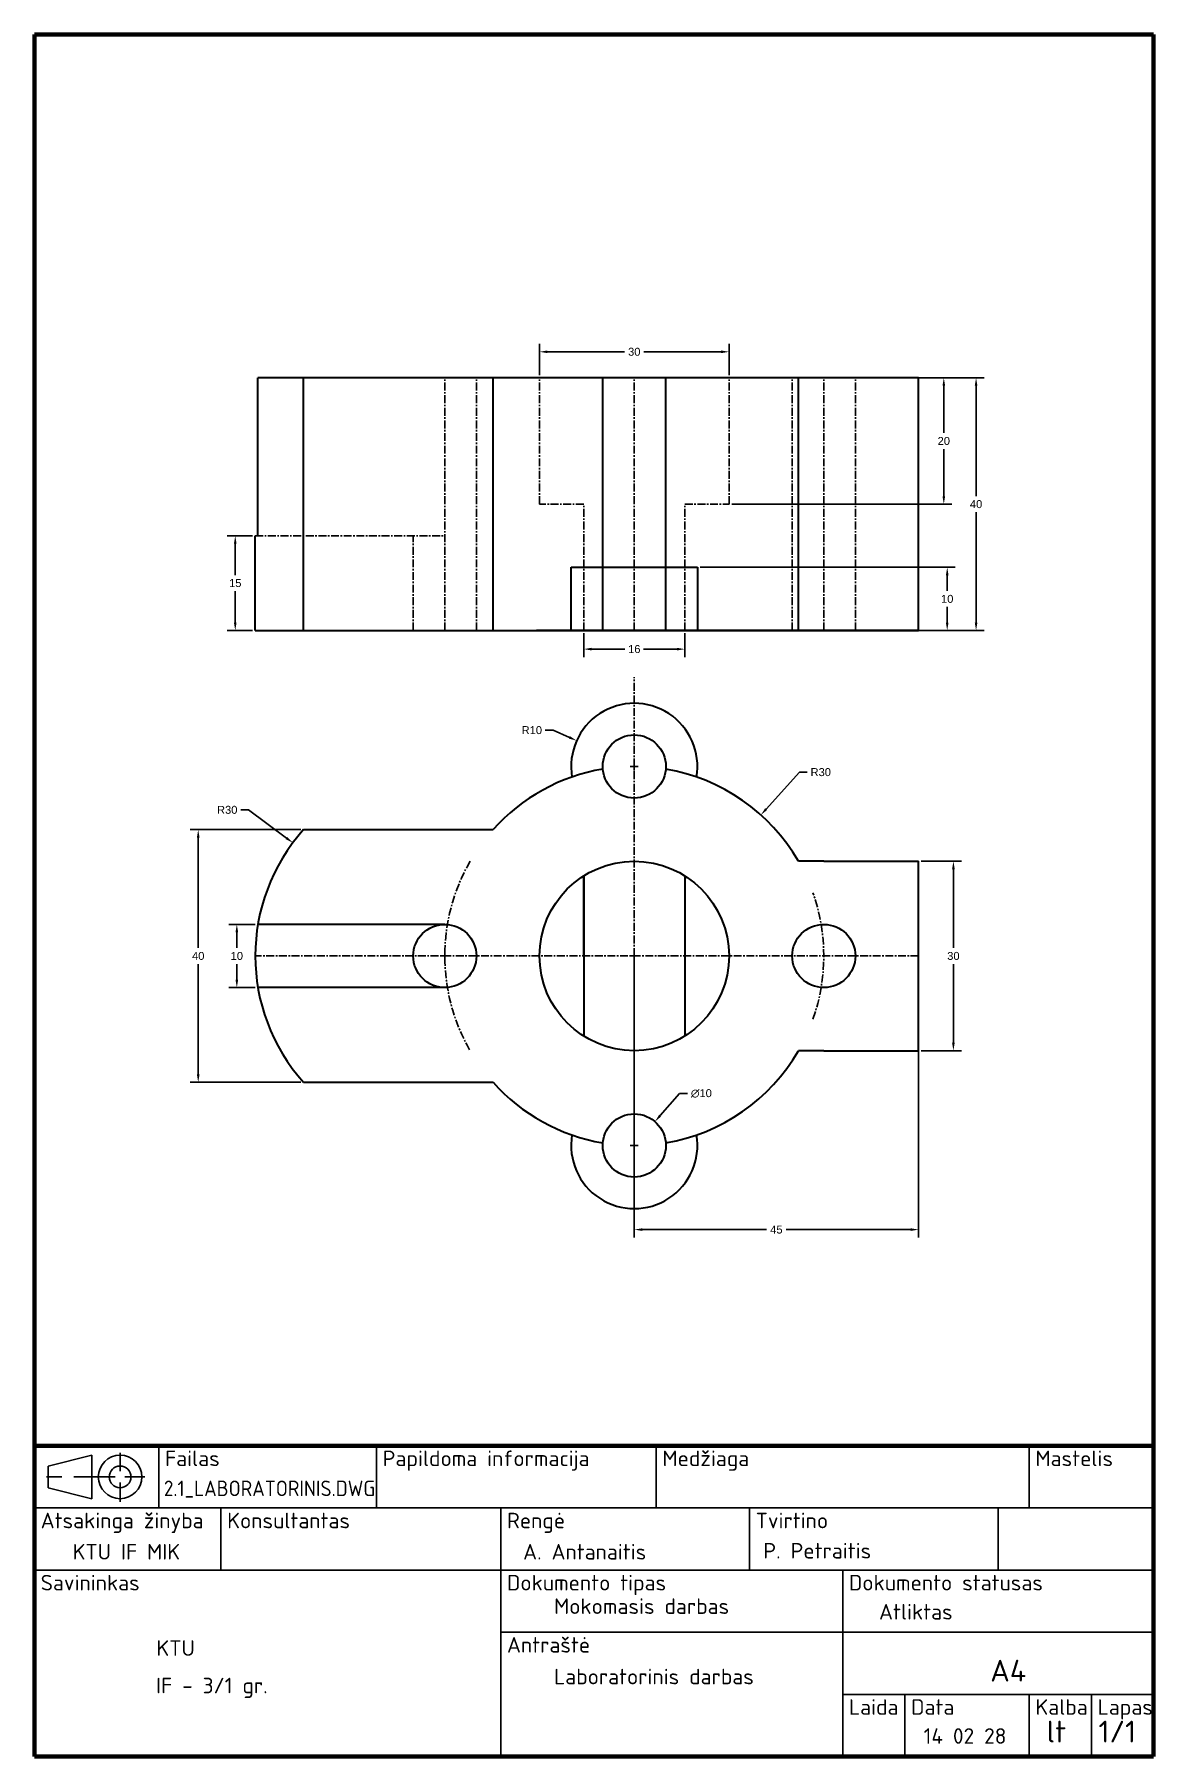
# Model space of a CAD drawing. Header units: inches. Extents: x 1171 to 1348, y 912 to 1184.
import ezdxf

# ---------------------------------------------------------------- set-up
doc = ezdxf.new("R2010")
doc.units = ezdxf.units.IN
doc.header["$MEASUREMENT"] = 0
doc.linetypes.add('CENTER', pattern=[2, 1.25, -0.25, 0.25, -0.25])
for name, color, linetype in [('Asines', 3, 'CENTER'), ('Lenteles_tekstas', 250, 'Continuous'), ('Matmenys', 5, 'Continuous')]:
    doc.layers.add(name, color=color, linetype=linetype)
doc.layers.add('Lenteles_blokas', color=250, linetype='Continuous', lineweight=70)
doc.layers.add('Pagrindines', color=7, linetype='Continuous', lineweight=30)
doc.styles.add('ACISOTS', font='isocpeur.ttf')
doc.styles.add('LTISOTS', font='isocpeur.ttf')
doc.styles.get("Standard").update_dxf_attribs({"font": 'arial.ttf'})
doc.dimstyles.get("Standard").update_dxf_attribs({"dimtxt": 0.18, "dimasz": 0.18, "dimexe": 0.18, "dimexo": 0.0625, "dimgap": 0.09, "dimtad": 0, "dimtih": 1, "dimtoh": 1, "dimdec": 4, "dimzin": 0, "dimdsep": 46, "dimtxsty": 'Standard', "dimcen": 0.09, "dimadec": 0, "dimazin": 0, "dimtfac": 1, "dimtdec": 4, "dimtofl": 0, "dimtmove": 0, "dimatfit": 3, "dimfxl": 1, "dimtolj": 1, "dimtzin": 0, "dimarcsym": 0})

# ---------------------------------------------------------------- blocks, each defined once
blk = doc.blocks.new('*D2')
at = {"layer": 'Defpoints', "color": 0, "transparency": 16777216}
for p in [(1276.28, 1099.92), (1276.28, 1089.92), (1315.82, 1089.92)]:
    blk.add_point(p, dxfattribs=at)
at = {"layer": 'Matmenys', "color": 0, "lineweight": -2, "transparency": 16777216}
for p, q in [((1276.72, 1099.92), (1317.08, 1099.92)), ((1315.82, 1098.66), (1315.82, 1096.2)), ((1315.82, 1091.18), (1315.82, 1093.65)), ((1276.72, 1089.92), (1317.08, 1089.92))]:
    blk.add_line(p, q, dxfattribs=at)
at = {"layer": 'Matmenys', "color": 0, "transparency": 16777216}
for points in [[(1315.61, 1098.66), (1316.03, 1098.66), (1315.82, 1099.92)], [(1315.61, 1091.18), (1316.03, 1091.18), (1315.82, 1089.92)]]:
    blk.add_solid(points, dxfattribs=at)
at = {"layer": 'Matmenys', "color": 0, "transparency": 16777216, "insert": (1315.82, 1094.92), "char_height": 1.26, "attachment_point": 5}
blk.add_mtext('\\A1;10', dxfattribs=at)
blk = doc.blocks.new('*D3')
at = {"layer": 'Defpoints', "color": 0, "transparency": 16777216}
for p in [(1281.28, 1129.92), (1315.28, 1129.92), (1281.28, 1109.92)]:
    blk.add_point(p, dxfattribs=at)
at = {"layer": 'Matmenys', "color": 0, "lineweight": -2, "transparency": 16777216}
for p, q in [((1281.72, 1129.92), (1316.54, 1129.92)), ((1315.28, 1128.66), (1315.28, 1121.2)), ((1315.28, 1111.18), (1315.28, 1118.65)), ((1281.72, 1109.92), (1316.54, 1109.92))]:
    blk.add_line(p, q, dxfattribs=at)
at = {"layer": 'Matmenys', "color": 0, "transparency": 16777216}
for points in [[(1315.07, 1128.66), (1315.49, 1128.66), (1315.28, 1129.92)], [(1315.07, 1111.18), (1315.49, 1111.18), (1315.28, 1109.92)]]:
    blk.add_solid(points, dxfattribs=at)
at = {"layer": 'Matmenys', "color": 0, "transparency": 16777216, "insert": (1315.28, 1119.92), "char_height": 1.26, "attachment_point": 5}
blk.add_mtext('\\A1;20', dxfattribs=at)
blk = doc.blocks.new('*D4')
at = {"layer": 'Defpoints', "color": 0, "transparency": 16777216}
for p in [(1311.28, 1129.92), (1311.28, 1089.92), (1320.39, 1089.92)]:
    blk.add_point(p, dxfattribs=at)
at = {"layer": 'Matmenys', "color": 0, "lineweight": -2, "transparency": 16777216}
for p, q in [((1311.72, 1129.92), (1321.65, 1129.92)), ((1320.39, 1128.66), (1320.39, 1111.2)), ((1320.39, 1091.18), (1320.39, 1108.65)), ((1311.72, 1089.92), (1321.65, 1089.92))]:
    blk.add_line(p, q, dxfattribs=at)
at = {"layer": 'Matmenys', "color": 0, "transparency": 16777216}
for points in [[(1320.18, 1128.66), (1320.6, 1128.66), (1320.39, 1129.92)], [(1320.18, 1091.18), (1320.6, 1091.18), (1320.39, 1089.92)]]:
    blk.add_solid(points, dxfattribs=at)
at = {"layer": 'Matmenys', "color": 0, "transparency": 16777216, "insert": (1320.39, 1109.92), "char_height": 1.26, "attachment_point": 5}
blk.add_mtext('\\A1;40', dxfattribs=at)
blk = doc.blocks.new('*D6')
at = {"layer": 'Defpoints', "color": 0, "transparency": 16777216}
for p in [(1269.56, 1012.17), (1263.01, 1004.61)]:
    blk.add_point(p, dxfattribs=at)
at = {"layer": 'Matmenys', "color": 0, "lineweight": -2, "transparency": 16777216}
for p, q in [((1273.42, 1016.63), (1270.38, 1013.12)), ((1274.68, 1016.63), (1273.42, 1016.63)), ((1266.28, 1007.76), (1266.28, 1009.02)), ((1265.65, 1008.39), (1266.91, 1008.39))]:
    blk.add_line(p, q, dxfattribs=at)
at = {"layer": 'Matmenys', "color": 0, "transparency": 16777216}
blk.add_solid([(1270.22, 1013.26), (1270.54, 1012.98), (1269.56, 1012.17)], dxfattribs=at)
at = {"layer": 'Matmenys', "color": 0, "transparency": 16777216, "insert": (1276.9, 1016.63), "char_height": 1.26, "attachment_point": 5}
blk.add_mtext('\\A1;∅10', dxfattribs=at)
blk = doc.blocks.new('*D7')
at = {"layer": 'Defpoints', "color": 0, "transparency": 16777216}
for p in [(1257.16, 1072.48), (1266.28, 1068.39)]:
    blk.add_point(p, dxfattribs=at)
at = {"layer": 'Matmenys', "color": 0, "lineweight": -2, "transparency": 16777216}
for p, q in [((1252.19, 1074.14), (1253.45, 1074.14)), ((1253.45, 1074.14), (1256.01, 1072.99)), ((1266.28, 1067.76), (1266.28, 1069.02)), ((1265.65, 1068.39), (1266.91, 1068.39))]:
    blk.add_line(p, q, dxfattribs=at)
at = {"layer": 'Matmenys', "color": 0, "transparency": 16777216}
blk.add_solid([(1256.1, 1073.19), (1255.92, 1072.8), (1257.16, 1072.48)], dxfattribs=at)
at = {"layer": 'Matmenys', "color": 0, "transparency": 16777216, "insert": (1250.06, 1074.14), "char_height": 1.26, "attachment_point": 5}
blk.add_mtext('\\A1;R10', dxfattribs=at)
blk = doc.blocks.new('*D9')
at = {"layer": 'Defpoints', "color": 0, "transparency": 16777216}
for p in [(1206.7, 1043.39), (1203.36, 1033.39), (1206.7, 1033.39)]:
    blk.add_point(p, dxfattribs=at)
at = {"layer": 'Matmenys', "color": 0, "lineweight": -2, "transparency": 16777216}
for p, q in [((1206.27, 1043.39), (1202.1, 1043.39)), ((1203.36, 1042.13), (1203.36, 1039.66)), ((1203.36, 1034.65), (1203.36, 1037.11)), ((1206.27, 1033.39), (1202.1, 1033.39))]:
    blk.add_line(p, q, dxfattribs=at)
at = {"layer": 'Matmenys', "color": 0, "transparency": 16777216}
for points in [[(1203.15, 1042.13), (1203.57, 1042.13), (1203.36, 1043.39)], [(1203.15, 1034.65), (1203.57, 1034.65), (1203.36, 1033.39)]]:
    blk.add_solid(points, dxfattribs=at)
at = {"layer": 'Matmenys', "color": 0, "transparency": 16777216, "insert": (1203.36, 1038.39), "char_height": 1.26, "attachment_point": 5}
blk.add_mtext('\\A1;10', dxfattribs=at)
blk = doc.blocks.new('*D10')
at = {"layer": 'Defpoints', "color": 0, "transparency": 16777216}
for p in [(1197.25, 1058.39), (1213.92, 1058.39), (1213.92, 1018.39)]:
    blk.add_point(p, dxfattribs=at)
at = {"layer": 'Matmenys', "color": 0, "lineweight": -2, "transparency": 16777216}
for p, q in [((1213.49, 1058.39), (1195.99, 1058.39)), ((1197.25, 1057.13), (1197.25, 1039.66)), ((1197.25, 1019.65), (1197.25, 1037.11)), ((1213.49, 1018.39), (1195.99, 1018.39))]:
    blk.add_line(p, q, dxfattribs=at)
at = {"layer": 'Matmenys', "color": 0, "transparency": 16777216}
for points in [[(1197.04, 1057.13), (1197.46, 1057.13), (1197.25, 1058.39)], [(1197.04, 1019.65), (1197.46, 1019.65), (1197.25, 1018.39)]]:
    blk.add_solid(points, dxfattribs=at)
at = {"layer": 'Matmenys', "color": 0, "transparency": 16777216, "insert": (1197.25, 1038.39), "char_height": 1.26, "attachment_point": 5}
blk.add_mtext('\\A1;40', dxfattribs=at)
blk = doc.blocks.new('*D11')
at = {"layer": 'Defpoints', "color": 0, "transparency": 16777216}
for p in [(1212.23, 1056.31), (1236.28, 1038.39)]:
    blk.add_point(p, dxfattribs=at)
at = {"layer": 'Matmenys', "color": 0, "lineweight": -2, "transparency": 16777216}
for p, q in [((1203.97, 1061.52), (1205.23, 1061.52)), ((1205.23, 1061.52), (1211.22, 1057.06)), ((1236.28, 1037.76), (1236.28, 1039.02)), ((1235.65, 1038.39), (1236.91, 1038.39))]:
    blk.add_line(p, q, dxfattribs=at)
at = {"layer": 'Matmenys', "color": 0, "transparency": 16777216}
blk.add_solid([(1211.34, 1057.23), (1211.09, 1056.89), (1212.23, 1056.31)], dxfattribs=at)
at = {"layer": 'Matmenys', "color": 0, "transparency": 16777216, "insert": (1201.84, 1061.52), "char_height": 1.26, "attachment_point": 5}
blk.add_mtext('\\A1;R30', dxfattribs=at)
blk = doc.blocks.new('*D12')
at = {"layer": 'Defpoints', "color": 0, "transparency": 16777216}
for p in [(1311.28, 1053.39), (1311.28, 1023.39), (1316.8, 1023.39)]:
    blk.add_point(p, dxfattribs=at)
at = {"layer": 'Matmenys', "color": 0, "lineweight": -2, "transparency": 16777216}
for p, q in [((1311.72, 1053.39), (1318.06, 1053.39)), ((1316.8, 1052.13), (1316.8, 1039.66)), ((1316.8, 1024.65), (1316.8, 1037.11)), ((1311.72, 1023.39), (1318.06, 1023.39))]:
    blk.add_line(p, q, dxfattribs=at)
at = {"layer": 'Matmenys', "color": 0, "transparency": 16777216}
for points in [[(1316.59, 1052.13), (1317.01, 1052.13), (1316.8, 1053.39)], [(1316.59, 1024.65), (1317.01, 1024.65), (1316.8, 1023.39)]]:
    blk.add_solid(points, dxfattribs=at)
at = {"layer": 'Matmenys', "color": 0, "transparency": 16777216, "insert": (1316.8, 1038.39), "char_height": 1.26, "attachment_point": 5}
blk.add_mtext('\\A1;30', dxfattribs=at)
blk = doc.blocks.new('*D14')
at = {"layer": 'Defpoints', "color": 0, "transparency": 16777216}
for p in [(1266.28, 1038.39), (1311.28, 1038.39), (1311.28, 995.07)]:
    blk.add_point(p, dxfattribs=at)
at = {"layer": 'Matmenys', "color": 0, "lineweight": -2, "transparency": 16777216}
for p, q in [((1266.28, 1037.95), (1266.28, 993.81)), ((1311.28, 1037.95), (1311.28, 993.81)), ((1267.54, 995.07), (1287.22, 995.07)), ((1310.02, 995.07), (1290.35, 995.07))]:
    blk.add_line(p, q, dxfattribs=at)
at = {"layer": 'Matmenys', "color": 0, "transparency": 16777216}
for points in [[(1267.54, 995.28), (1267.54, 994.86), (1266.28, 995.07)], [(1310.02, 995.28), (1310.02, 994.86), (1311.28, 995.07)]]:
    blk.add_solid(points, dxfattribs=at)
at = {"layer": 'Matmenys', "color": 0, "transparency": 16777216, "insert": (1288.78, 995.07), "char_height": 1.26, "attachment_point": 5}
blk.add_mtext('\\A1;45', dxfattribs=at)
blk = doc.blocks.new('*D15')
at = {"layer": 'Defpoints', "color": 0, "transparency": 16777216}
for p in [(1206.28, 1104.92), (1203.11, 1089.92), (1206.28, 1089.92)]:
    blk.add_point(p, dxfattribs=at)
at = {"layer": 'Matmenys', "color": 0, "lineweight": -2, "transparency": 16777216}
for p, q in [((1205.85, 1104.92), (1201.85, 1104.92)), ((1203.11, 1103.66), (1203.11, 1098.7)), ((1203.11, 1091.18), (1203.11, 1096.15)), ((1205.85, 1089.92), (1201.85, 1089.92))]:
    blk.add_line(p, q, dxfattribs=at)
at = {"layer": 'Matmenys', "color": 0, "transparency": 16777216}
for points in [[(1202.9, 1103.66), (1203.32, 1103.66), (1203.11, 1104.92)], [(1202.9, 1091.18), (1203.32, 1091.18), (1203.11, 1089.92)]]:
    blk.add_solid(points, dxfattribs=at)
at = {"layer": 'Matmenys', "color": 0, "transparency": 16777216, "insert": (1203.11, 1097.42), "char_height": 1.26, "attachment_point": 5}
blk.add_mtext('\\A1;15', dxfattribs=at)
blk = doc.blocks.new('*D16')
at = {"layer": 'Defpoints', "color": 0, "transparency": 16777216}
for p in [(1258.28, 1089.92), (1274.28, 1089.92), (1274.28, 1086.97)]:
    blk.add_point(p, dxfattribs=at)
at = {"layer": 'Matmenys', "color": 0, "lineweight": -2, "transparency": 16777216}
for p, q in [((1258.28, 1089.49), (1258.28, 1085.71)), ((1274.28, 1089.49), (1274.28, 1085.71)), ((1259.54, 1086.97), (1264.81, 1086.97)), ((1273.02, 1086.97), (1267.76, 1086.97))]:
    blk.add_line(p, q, dxfattribs=at)
at = {"layer": 'Matmenys', "color": 0, "transparency": 16777216}
for points in [[(1259.54, 1087.18), (1259.54, 1086.76), (1258.28, 1086.97)], [(1273.02, 1087.18), (1273.02, 1086.76), (1274.28, 1086.97)]]:
    blk.add_solid(points, dxfattribs=at)
at = {"layer": 'Matmenys', "color": 0, "transparency": 16777216, "insert": (1266.28, 1086.97), "char_height": 1.26, "attachment_point": 5}
blk.add_mtext('\\A1;16', dxfattribs=at)
blk = doc.blocks.new('*D17')
at = {"layer": 'Defpoints', "color": 0, "transparency": 16777216}
for p in [(1281.28, 1134.04), (1251.28, 1129.92), (1281.28, 1129.92)]:
    blk.add_point(p, dxfattribs=at)
at = {"layer": 'Matmenys', "color": 0, "lineweight": -2, "transparency": 16777216}
for p, q in [((1251.28, 1130.36), (1251.28, 1135.3)), ((1281.28, 1130.36), (1281.28, 1135.3)), ((1252.54, 1134.04), (1264.75, 1134.04)), ((1280.02, 1134.04), (1267.81, 1134.04))]:
    blk.add_line(p, q, dxfattribs=at)
at = {"layer": 'Matmenys', "color": 0, "transparency": 16777216}
for points in [[(1252.54, 1134.25), (1252.54, 1133.83), (1251.28, 1134.04)], [(1280.02, 1134.25), (1280.02, 1133.83), (1281.28, 1134.04)]]:
    blk.add_solid(points, dxfattribs=at)
at = {"layer": 'Matmenys', "color": 0, "transparency": 16777216, "insert": (1266.28, 1134.04), "char_height": 1.26, "attachment_point": 5}
blk.add_mtext('\\A1;30', dxfattribs=at)
blk = doc.blocks.new('A$C0A976301')
at = {"layer": 'Lenteles_blokas'}
for p, q in [((180, 277), (0, 277)), ((0, 277), (0, 0)), ((180, 0), (180, 277)), ((0, 50), (180, 50)), ((0, 0), (180, 0))]:
    blk.add_line(p, q, dxfattribs=at)
at = {"layer": 'Lenteles_blokas', "lineweight": -3}
for p, q in [((20, 50), (20, 40)), ((55, 50), (55, 40)), ((100, 50), (100, 40)), ((160, 50), (160, 40)), ((2.22, 46.73), (9.22, 48.48)), ((9.22, 41.48), (9.22, 48.48)), ((13.77, 45.89), (13.77, 48.87)), ((4.38, 44.98), (1.94, 44.98)), ((2.22, 43.23), (2.22, 46.73)), ((13, 44.98), (6.32, 44.98)), ((17.74, 44.98), (14.54, 44.98)), ((9.22, 41.48), (2.22, 43.23)), ((13.77, 40.99), (13.77, 44.09)), ((0, 40), (180, 40)), ((30, 30), (30, 40)), ((75, 40), (75, 30)), ((115, 40), (115, 30)), ((155, 40), (155, 30)), ((0, 30), (180, 30)), ((75, 0), (75, 30)), ((130, 30), (130, 0)), ((75, 20), (180, 20)), ((130, 10), (180, 10)), ((140, 10), (140, 0)), ((160, 10), (160, 0)), ((170, 10), (170, 0))]:
    blk.add_line(p, q, dxfattribs=at)
for radius in [3.5, 1.75]:
    blk.add_circle((13.77, 44.98), radius, dxfattribs=at)
at = {"style": 'LTISOTS'}
for s, p in [('A4', (153.73, 12.07)), ('lt', (162.79, 2.27)), ('1/1', (171.15, 2.27))]:
    blk.add_text(s, height=3.5, dxfattribs=at).set_placement(p)
at = {"layer": 'Lenteles_blokas', "lineweight": -3, "style": 'ACISOTS'}
for s, p in [('Failas', (21, 46.72)), ('Papildoma informacija', (56, 46.72)), ('Medžiaga', (101, 46.72)), ('Mastelis', (161, 46.72)), ('Atsakinga žinyba', (1, 36.72)), ('Konsultantas', (31, 36.72)), ('Rengė', (76, 36.72)), ('Tvirtino', (116, 36.72)), ('Savininkas', (1, 26.72)), ('Dokumento tipas', (76, 26.72)), ('Dokumento statusas', (131, 26.72)), ('Antraštė', (76, 16.72)), ('Laida', (131, 6.72)), ('Data', (141, 6.72)), ('Kalba', (161, 6.72)), ('Lapas', (171, 6.72))]:
    blk.add_text(s, height=2.5, dxfattribs=at).set_placement(p)
at = {"layer": 'Lenteles_blokas', "style": 'LTISOTS', "width": 0.9}
blk.add_text('2.1_LABORATORINIS.DWG', height=2.5, dxfattribs=at).set_placement((20.81, 41.89))
at = {"layer": 'Lenteles_tekstas', "style": 'LTISOTS'}
for s, p in [('KTU IF MIK', (6.13, 31.69)), ('A. Antanaitis', (78.59, 31.69)), ('P. Petraitis', (117.22, 31.86)), ('Atliktas', (135.84, 22.04)), ('KTU', (19.61, 16.2)), ('IF - 3/1 gr.', (19.56, 10.18)), ('14 02 28', (143.01, 2.06))]:
    blk.add_text(s, height=2.5, dxfattribs=at).set_placement(p)
at = {"layer": 'Lenteles_tekstas', "char_height": 2.5, "width": 39.0575, "attachment_point": 1, "style": 'LTISOTS'}
for s, insert in [('Mokomasis darbas', (83.57, 25.44)), ('Laboratorinis darbas', (83.57, 14.12))]:
    blk.add_mtext(s, dxfattribs=dict(at, insert=insert))
blk = doc.blocks.new('A4_formato_remelis')
blk.add_blockref('A$C0A976301', (15, 10))
blk = doc.blocks.new('*D22')
at = {"layer": 'Defpoints', "color": 0, "transparency": 16777216}
for p in [(1286.32, 1060.71), (1266.28, 1038.39)]:
    blk.add_point(p, dxfattribs=at)
at = {"layer": 'Matmenys', "color": 0, "lineweight": -2, "transparency": 16777216}
for p, q in [((1292.41, 1067.49), (1287.17, 1061.65)), ((1293.67, 1067.49), (1292.41, 1067.49)), ((1266.28, 1037.76), (1266.28, 1039.02)), ((1265.65, 1038.39), (1266.91, 1038.39))]:
    blk.add_line(p, q, dxfattribs=at)
at = {"layer": 'Matmenys', "color": 0, "transparency": 16777216}
blk.add_solid([(1287.01, 1061.79), (1287.32, 1061.51), (1286.32, 1060.71)], dxfattribs=at)
at = {"layer": 'Matmenys', "color": 0, "transparency": 16777216, "insert": (1295.8, 1067.49), "char_height": 1.26, "attachment_point": 5}
blk.add_mtext('\\A1;R30', dxfattribs=at)

msp = doc.modelspace()

# ---------------------------------------------------------------- linework, layer by layer
at = {"layer": 'Asines'}
for p, q in [((1236.28, 1089.92), (1236.28, 1129.92)), ((1241.28, 1089.92), (1241.28, 1129.92)), ((1251.28, 1109.92), (1251.28, 1129.92)), ((1266.28, 1089.92), (1266.28, 1129.92)), ((1281.28, 1109.92), (1281.28, 1129.92)), ((1291.28, 1089.92), (1291.28, 1129.92)), ((1296.28, 1089.92), (1296.28, 1129.92)), ((1301.28, 1089.92), (1301.28, 1129.92)), ((1258.28, 1109.92), (1251.28, 1109.92)), ((1258.28, 1089.92), (1258.28, 1109.92)), ((1274.28, 1089.92), (1274.28, 1109.92)), ((1274.28, 1109.92), (1281.28, 1109.92)), ((1206.28, 1104.92), (1236.28, 1104.92)), ((1231.28, 1089.92), (1231.28, 1104.92)), ((1266.28, 1038.39), (1266.28, 1082.53)), ((1311.28, 1038.39), (1206.28, 1038.39))]:
    msp.add_line(p, q, dxfattribs=at)
for start, end in [(150, 210), (340.5288, 19.4712)]:
    msp.add_arc((1266.28, 1038.39), 30, start, end, dxfattribs=at)
at = {"layer": 'Pagrindines'}
for p, q in [((1311.28, 1129.92), (1206.7, 1129.92)), ((1206.7, 1104.92), (1206.7, 1129.92)), ((1213.92, 1089.92), (1213.92, 1129.92)), ((1243.92, 1089.92), (1243.92, 1129.92)), ((1261.28, 1089.92), (1261.28, 1129.92)), ((1271.28, 1089.92), (1271.28, 1129.92)), ((1292.26, 1089.92), (1292.26, 1129.92)), ((1311.28, 1089.92), (1311.28, 1129.92)), ((1206.28, 1089.92), (1206.28, 1104.92)), ((1256.28, 1089.92), (1256.28, 1099.92)), ((1256.28, 1099.92), (1276.28, 1099.92)), ((1276.28, 1099.92), (1276.28, 1089.92)), ((1206.28, 1089.92), (1311.28, 1089.92)), ((1258.78, 1089.92), (1250.78, 1089.92)), ((1266.28, 1089.92), (1258.28, 1089.92)), ((1258.28, 1089.92), (1274.28, 1089.92)), ((1258.78, 1089.92), (1266.78, 1089.92)), ((1311.28, 1089.92), (1266.28, 1089.92)), ((1266.28, 1089.92), (1274.28, 1089.92)), ((1213.92, 1058.39), (1243.92, 1058.39)), ((1296.28, 1053.39), (1292.26, 1053.39)), ((1296.28, 1053.39), (1311.28, 1053.39)), ((1311.28, 1023.39), (1311.28, 1053.39)), ((1258.28, 1038.39), (1258.28, 1051.08)), ((1258.28, 1051.08), (1258.28, 1025.7)), ((1274.28, 1051.08), (1274.28, 1025.7)), ((1236.28, 1043.39), (1206.7, 1043.39)), ((1236.28, 1033.39), (1206.7, 1033.39)), ((1296.28, 1023.39), (1292.26, 1023.39)), ((1296.28, 1023.39), (1311.28, 1023.39)), ((1213.92, 1018.39), (1243.92, 1018.39))]:
    msp.add_line(p, q, dxfattribs=at)
for centre, radius in [((1266.28, 1068.39), 5), ((1266.28, 1038.39), 15), ((1236.28, 1038.39), 5), ((1296.28, 1038.39), 5), ((1266.28, 1008.39), 5)]:
    msp.add_circle(centre, radius, dxfattribs=at)
for centre, radius, start, end in [((1266.28, 1068.39), 10, 350.4059, 189.5941), ((1266.28, 1038.39), 30, 99.5604, 138.1897), ((1266.28, 1038.39), 30, 30, 80.4396), ((1236.28, 1038.39), 30, 138.1897, 221.8103), ((1266.28, 1038.39), 30, 279.5604, 330), ((1266.28, 1038.39), 30, 221.8103, 260.4396), ((1266.28, 1008.39), 10, 170.4059, 9.5941)]:
    msp.add_arc(centre, radius, start, end, dxfattribs=at)

# ---------------------------------------------------------------- block references
at = {"xscale": 0.984251968503937, "yscale": 0.984251968503937, "zscale": 0.984251968503937}
msp.add_blockref('A4_formato_remelis', (1156.56, 901.8), dxfattribs=at)

# ---------------------------------------------------------------- dimensions: what is measured, and where the dimension line sits
at = {"layer": 'Matmenys'}
for base, p1, p2, picture, middle in [((1281.28, 1134.04), (1251.28, 1129.92), (1281.28, 1129.92), '*D17', (1266.28, 1134.04)), ((1274.28, 1086.97), (1258.28, 1089.92), (1274.28, 1089.92), '*D16', (1266.28, 1086.97)), ((1311.28, 995.07), (1266.28, 1038.39), (1311.28, 1038.39), '*D14', (1288.78, 995.07))]:
    dim = msp.add_linear_dim(base=base, p1=p1, p2=p2, dimstyle='Standard', override={"dimscale": 7, "dimdec": 0, "dimtdec": 0}, dxfattribs=at)
    dim.commit()
    dim.dimension.update_dxf_attribs({"geometry": picture, "text_midpoint": middle})
for base, p1, p2, picture, middle in [((1315.28, 1129.92), (1281.28, 1109.92), (1281.28, 1129.92), '*D3', (1315.28, 1119.92)), ((1320.39, 1089.92), (1311.28, 1129.92), (1311.28, 1089.92), '*D4', (1320.39, 1109.92)), ((1203.11, 1089.92), (1206.28, 1104.92), (1206.28, 1089.92), '*D15', (1203.11, 1097.42)), ((1315.82, 1089.92), (1276.28, 1099.92), (1276.28, 1089.92), '*D2', (1315.82, 1094.92)), ((1197.25, 1058.39), (1213.92, 1018.39), (1213.92, 1058.39), '*D10', (1197.25, 1038.39)), ((1316.8, 1023.39), (1311.28, 1053.39), (1311.28, 1023.39), '*D12', (1316.8, 1038.39)), ((1203.36, 1033.39), (1206.7, 1043.39), (1206.7, 1033.39), '*D9', (1203.36, 1038.39))]:
    dim = msp.add_linear_dim(base=base, p1=p1, p2=p2, angle=90, dimstyle='Standard', override={"dimscale": 7, "dimdec": 0, "dimtdec": 0}, dxfattribs=at)
    dim.commit()
    dim.dimension.update_dxf_attribs({"geometry": picture, "text_midpoint": middle})
for center, mpoint, picture, middle in [((1266.28, 1068.39), (1257.16, 1072.48), '*D7', (1250.06, 1074.14)), ((1266.28, 1038.39), (1286.32, 1060.71), '*D22', (1295.8, 1067.49)), ((1236.28, 1038.39), (1212.23, 1056.31), '*D11', (1201.84, 1061.52))]:
    dim = msp.add_radius_dim(center=center, mpoint=mpoint, dimstyle='Standard', override={"dimscale": 7, "dimdec": 0, "dimtdec": 0}, dxfattribs=at)
    dim.commit()
    dim.dimension.update_dxf_attribs({"geometry": picture, "text_midpoint": middle, "dimtype": 164})
dim = msp.add_diameter_dim_2p(p1=(1263.01, 1004.61), p2=(1269.56, 1012.17), dimstyle='Standard', override={"dimscale": 7, "dimdec": 0, "dimtdec": 0}, dxfattribs=at)
dim.commit()
dim.dimension.update_dxf_attribs({"geometry": '*D6', "text_midpoint": (1276.9, 1016.63), "dimtype": 163})

doc.saveas('drawing.dxf')
